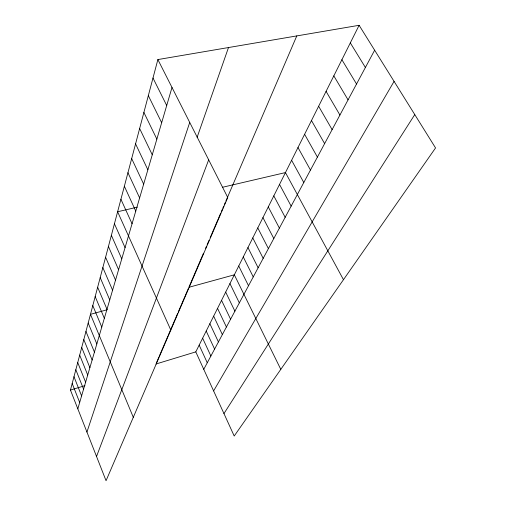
<?xml version="1.0" encoding="UTF-8"?>
<svg xmlns="http://www.w3.org/2000/svg" width="506" height="506" viewBox="0 0 506 506"><rect width="100%" height="100%" fill="white"/><g stroke="black" fill="none" stroke-linecap="round" stroke-linejoin="round"><path stroke-width="0.76" d="M157.872 59.569L227.77 197.523L106.051 480.7L70.448 390.069L157.872 59.569L359.115 25.3L435.552 147.935L234.208 436.027L195.79 351.879L359.115 25.3M77.816 408.829L172.002 87.449M86.937 432.054L189.731 122.439M197.119 137.316L228.491 47.545M96.538 456.482L208.681 159.845M156.506 362.682L158.808 357.325M159.105 356.635L161.471 351.12M161.768 350.43L164.507 344.048M164.811 343.334L167.948 336.035M168.239 335.351L174.5 320.772M174.81 320.045L177.612 313.518M178.22 312.101L181.167 305.245M181.458 304.555L185.107 296.067M185.398 295.39L188.289 288.648M192.35 279.192L188.871 287.3L234.335 274.809L280.798 369.367M192.641 278.515L196.233 270.147M196.53 269.451L203.513 253.177M205.619 248.275L206.543 246.131M207.156 244.702L208.997 240.413M210.18 237.656L213.437 230.072M213.741 229.357L218.035 219.364M218.333 218.668L220.711 213.121M221.305 211.736L222.197 209.655M222.792 208.27L223.722 206.113M224.335 204.677L225.259 202.526M225.878 201.084L296.782 35.913M203.754 369.329L374.642 50.208M213.608 390.904L394.073 81.384M223.962 413.579L414.768 114.59M70.448 390.069L84.926 385.661M155.93 364.023L195.79 351.879M107.228 309.729L90.485 314.334L133.299 417.305M137.36 207.15L117.613 211.755L170.813 330.045M222.387 187.302L285.46 172.578L343.466 279.698M350.316 42.883L365.395 67.481M341.898 59.727L356.54 84.009M333.821 75.875L348.058 99.853M326.073 91.365L339.924 115.039M318.635 106.247L332.113 129.625M311.481 120.542L324.618 143.628M304.606 134.299L317.407 157.094M297.983 147.537L310.469 170.048M291.608 160.288L303.79 182.521M279.533 184.431L291.146 206.125M273.809 195.873L285.163 217.308M268.281 206.922L279.382 228.098M262.943 217.599L273.803 238.522M257.782 227.921L268.401 248.604M252.785 237.909L263.183 258.345M247.953 247.579L258.136 267.775M243.272 256.94L253.247 276.909M152.989 78.025L166.708 105.501M238.731 266.011L248.509 285.751M148.334 95.621L161.667 122.705M229.939 283.588L239.338 302.879M143.887 112.433L156.86 139.118M225.682 292.107L234.898 311.171M139.637 128.499L152.262 154.804M221.552 300.362L230.591 319.216M217.542 308.375L226.416 327.015M135.57 143.875L147.866 169.801M213.652 316.155L222.362 334.586M209.876 323.714L218.421 341.936M131.68 158.593L143.66 184.159M206.201 331.057L214.601 349.083M127.942 172.71L139.624 197.916M202.634 338.191L210.882 356.022M199.168 345.13L207.27 362.77M124.362 186.252L135.76 211.11M120.921 199.256L132.053 223.766M114.438 223.778L125.058 247.624M111.377 235.347L121.763 258.87M108.429 246.492L118.587 269.704M105.583 257.238L115.532 280.134M102.844 267.598L112.585 290.197M100.201 277.598L109.739 299.9M97.645 287.25L106.994 309.274M95.179 296.586L104.344 318.325M92.794 305.605L101.776 327.072M88.183 323.03L96.829 343.96M85.957 331.449L94.439 352.113M83.8 339.596L92.124 360.006M81.713 347.489L89.885 367.647M79.689 355.136L87.721 375.047M77.728 362.549L85.615 382.22M75.824 369.741L83.579 389.171M73.984 376.717L81.599 395.92M72.187 383.491L79.682 402.472"/></g></svg>
